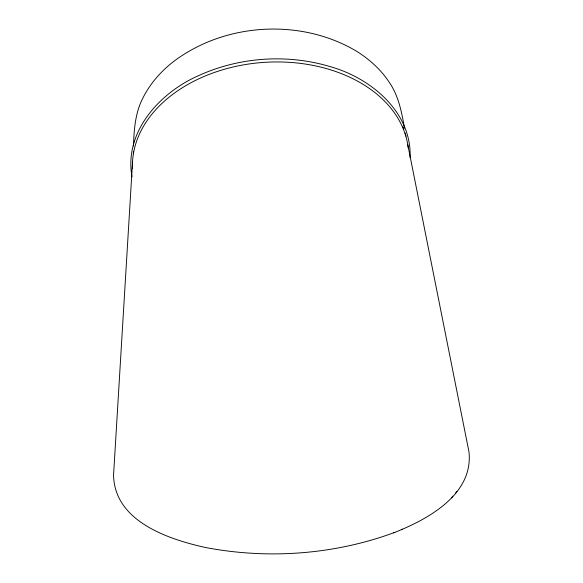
<?xml version="1.0" encoding="UTF-8"?>
<svg xmlns="http://www.w3.org/2000/svg" width="583" height="583" viewBox="0 0 583 583"><rect width="100%" height="100%" fill="white"/><g stroke="black" fill="none" stroke-linecap="round" stroke-linejoin="round"><path stroke-width="0.87" d="M410.082 157.548C411.962 112.388 371.386 78.494 331.261 66.943L331.027 66.877C288.206 53.796 240.677 56.828 199.809 75.09L199.597 75.192C160.514 91.859 123.625 131.518 132.028 176.897M132.538 162.03L113.561 475.079C114.406 521.304 168.123 539.224 205.478 547.495C268.333 559.512 334.788 554.644 394.851 532.359M133.507 146.078C133.966 129.521 135.263 112.41 143.163 97.492C149.955 84.039 160.026 72.46 171.686 62.993L172.021 62.716C223.602 22.708 300.325 17.738 356.461 51.18C369.258 59.153 380.735 69.457 389.101 82.065C398.546 95.641 401.709 112.125 404.471 128.107M393.744 532.804C427.463 519.555 473.447 494.778 469.002 452.007L407.772 144.664M451.512 497.758L452.838 496.242M455.534 493.167L456.912 491.593M401.432 529.707L402.634 529.226M132.523 168.305A138.28 98.542 -3.9 0 1 262.977 62.454A138.28 98.542 -3.9 0 1 408.26 148.22M133.259 153.358A137.974 98.6 -3.9 0 1 133.492 151.769M402.977 126.956A137.974 98.6 -3.9 0 1 403.851 129.244M405.134 133.077A137.974 98.6 -3.9 0 1 406.001 136.16"/></g></svg>
